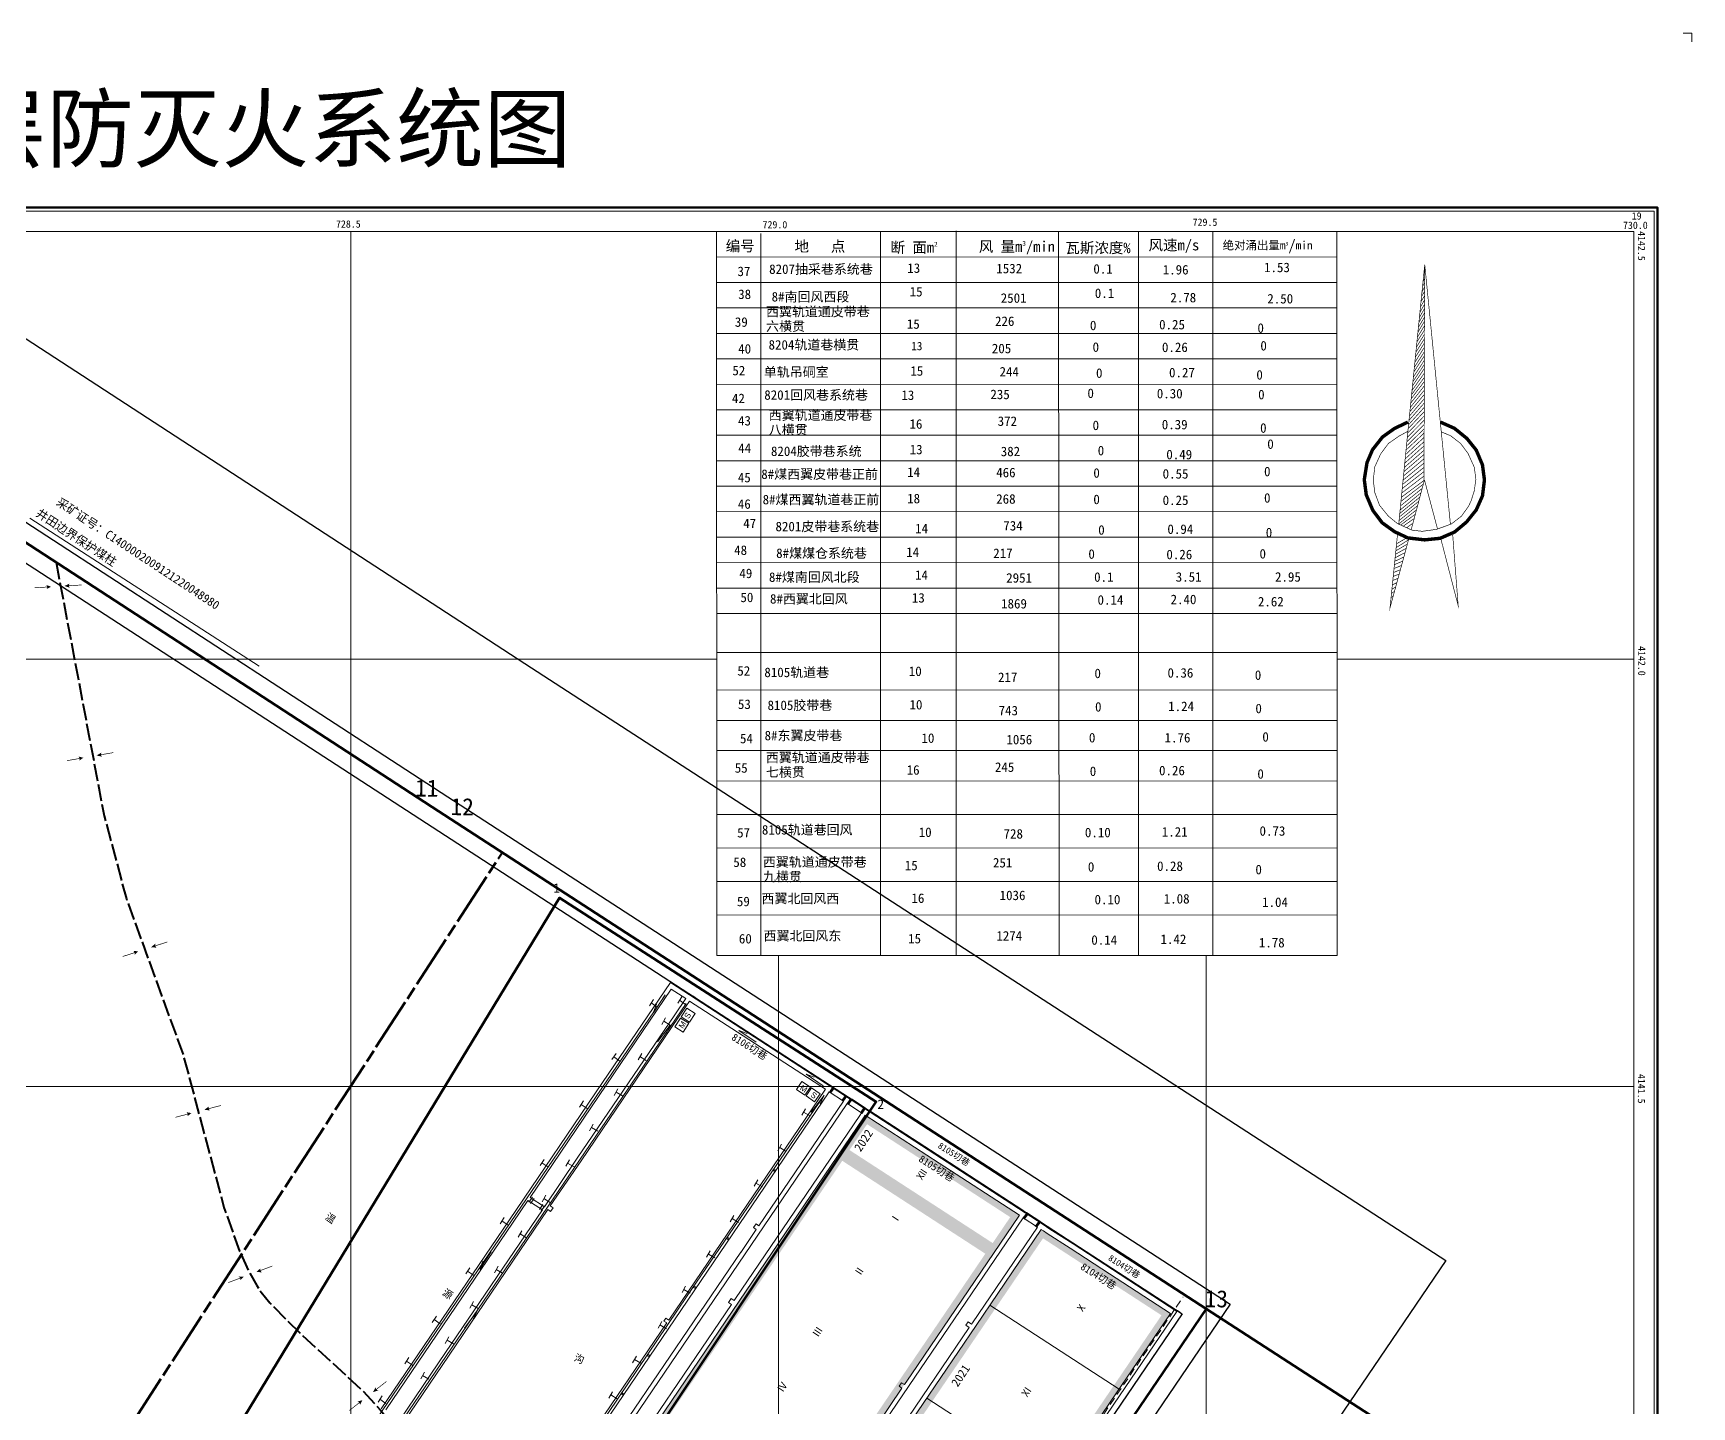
# Model space of a CAD drawing. Header units: inches. Extents: x 19725493 to 19730068, y 4137932 to 4142732.
# Drawn here: x 19728129 to 19730068, y 4141125 to 4142732 of the extents above; entities that cross this region are included whole.
import ezdxf

# ---------------------------------------------------------------- set-up
doc = ezdxf.new("R2010")
doc.units = ezdxf.units.IN
doc.header["$MEASUREMENT"] = 0
for name, pattern in [('推测向背斜轴', [0.022, 0.01, -0.002, 0.01]), ('虚线', [0.0045, 0.00175, -0.001, 0.00175]), ('采区边界_1', [0.03, 0.0125, -0.001, 0.003, -0.001, 0.0125])]:
    doc.linetypes.add(name, pattern=pattern)
doc.layers.get('0').update_dxf_attribs({"lineweight": 0})
for name, color, linetype, lineweight in [('2026年下半年衔接计划', 7, 'Continuous', 0), ('sw探水警戒线', 7, 'Continuous', 15), ('井田边界', 7, 'Continuous', 0), ('保安煤柱', 7, 'Continuous', 0), ('周边煤矿示意图', 7, 'Continuous', 0), ('图形修饰', 7, 'Continuous', 0), ('工作面回采月份', 7, 'Continuous', 15), ('工作面编号', 7, 'Continuous', 0), ('文字注记', 7, 'Continuous', 0), ('次要巷道', 7, 'Continuous', 0), ('煤巷', 7, 'Continuous', 0), ('煤巷xdd0800ccj', 7, 'Continuous', 0), ('经纬网', 7, 'Continuous', 0), ('通风系统图', 7, 'Continuous', 0), ('采区边界线', 7, 'Continuous', 0), ('采空区边界颜色', 7, 'Continuous', 15), ('防灭火', 7, 'Continuous', 5)]:
    doc.layers.add(name, color=color, linetype=linetype, lineweight=lineweight)
doc.layers.add('岩巷', color=30, linetype='Continuous', lineweight=0, true_color=0xff7f00)
doc.styles.add('仿宋', font='')
doc.styles.add('宋体', font='')
doc.styles.add('黑体', font='')
doc.styles.get('仿宋').set_extended_font_data('仿宋')
doc.styles.get('宋体').set_extended_font_data('宋体')
doc.styles.get('黑体').set_extended_font_data('黑体')
doc.linetypes.add('井田边界', pattern='A,0.02,-0.002,0.0025,[22,8#煤防灭火系统图（7月份）.shx,S=3.93701e-05,R=0,X=0,Y=-0.0025],0.0025,-0.002,0.02', length=0.049)

# ---------------------------------------------------------------- blocks, each defined once
blk = doc.blocks.new('指北针2')
at = {"color": 7}
for points, const_width in [([(0, 0), (-19.4, -192), (-30.4, -303.2)], 0.75), ([(-0.9, -252.7), (0, 0)], 0.75), ([(30, -303.6), (0, 0)], 0.75), ([(-0.5, -16.8), (-2.2, -20.5)], 0.75), ([(-0.5, -36.9), (-4.5, -43.6)], 0.75), ([(-0.5, -31.9), (-4, -37.9)], 0.75), ([(-0.5, -26.9), (-3.6, -32.6)], 0.75), ([(-0.6, -21.9), (-2.9, -26.3)], 0.75), ([(-0.5, -56.9), (-7, -67.9)], 0.75), ([(-0.5, -51.9), (-6.5, -62.3)], 0.75), ([(-0.5, -46.9), (-5.8, -56.2)], 0.75), ([(-0.5, -41.9), (-5.3, -50.2)], 0.75), ([(-0.5, -76.9), (-9.3, -90.7)], 0.75), ([(-0.5, -71.9), (-8.8, -85.3)], 0.75), ([(-0.6, -66.9), (-8.2, -79.6)], 0.75), ([(-0.5, -61.9), (-7.6, -73.6)], 0.75), ([(-0.5, -96.9), (-11.6, -114.4)], 0.75), ([(-0.5, -91.9), (-11.1, -108.5)], 0.75), ([(-0.5, -87), (-10.5, -102.7)], 0.75), ([(-0.5, -81.9), (-9.9, -96.8)], 0.75), ([(-0.5, -112), (-13.5, -131.9)], 0.75), ([(-0.5, -106.9), (-12.9, -125.9)], 0.75), ([(-0.4, -101.9), (-12.3, -120.4)], 0.75), ([(-0.4, -131.9), (-15.3, -152.1)], 0.75), ([(-0.4, -126.9), (-14.8, -147.2)], 0.75), ([(-0.7, -121.9), (-14.4, -142.1)], 0.75), ([(-0.5, -116.9), (-13.9, -137.1)], 0.75), ([(-0.5, -151.9), (-17.3, -172)], 0.75), ([(-0.5, -146.9), (-16.9, -167.1)], 0.75), ([(-0.5, -141.9), (-16.4, -162.1)], 0.75), ([(-0.6, -136.9), (-16, -157.2)], 0.75), ([(-0.5, -171.9), (-19.4, -192)], 0.75), ([(-0.5, -166.9), (-18.8, -187.2)], 0.75), ([(-0.5, -161.9), (-18.3, -182.1)], 0.75), ([(-0.5, -156.9), (-17.8, -177.1)], 0.75), ([(18.4, -184.3), (34.8, -191.6), (49.3, -203.4), (60.2, -217), (67.5, -234.3), (69.8, -252), (67.5, -270.6), (60.2, -287), (48.9, -301.1), (34.8, -312.9), (17.9, -320.2), (-0.2, -322), (-19.8, -319.7), (-35.2, -312.5), (-49.8, -302), (-60.7, -287.5), (-68.4, -269.3), (-70.7, -251.6), (-67.5, -231.6), (-61.1, -216.6), (-49.3, -201.6), (-35.2, -191.6), (-19.8, -184.3)], 4), ([(-0.5, -192), (-21.3, -212.2)], 0.75), ([(-0.5, -186.9), (-20.8, -207.2)], 0.75), ([(-0.5, -181.9), (-20.4, -202.1)], 0.75), ([(-0.5, -176.9), (-19.8, -197.1)], 0.75), ([(19.3, -195.7), (30.2, -200.2), (42, -209.3), (50.7, -221.1), (57.9, -237), (59.8, -251.1), (57.9, -264.7), (54.3, -276.1), (51.1, -282.9), (42.9, -294.3), (31.1, -303.4), (13.9, -309.7), (-3, -312), (-15, -310.6), (-32, -302.9), (-42.5, -294.3), (-52.9, -281.5), (-58.4, -266.6), (-60.2, -252), (-58.4, -236.6), (-51.6, -221.6), (-42.5, -209.3), (-30.2, -200.7), (-19.3, -194.8)], 0.75), ([(-0.6, -211.9), (-23.3, -232.2)], 0.75), ([(-0.5, -206.9), (-22.8, -227.2)], 0.75), ([(-0.5, -201.9), (-22.3, -222.1)], 0.75), ([(-0.6, -196.9), (-21.9, -217)], 0.75), ([(-0.5, -231.9), (-25.4, -252.2)], 0.75), ([(-0.6, -227), (-24.8, -247.2)], 0.75), ([(-0.6, -221.9), (-24.4, -242.2)], 0.75), ([(-0.5, -216.9), (-23.8, -237.3)], 0.75), ([(-0.5, -252.2), (-27.3, -272.2)], 0.75), ([(-0.4, -247), (-26.9, -267.2)], 0.75), ([(-0.6, -241.9), (-26.4, -262.1)], 0.75), ([(-0.6, -237), (-26, -257.3)], 0.75), ([(-0.4, -252), (-15.7, -309.7)], 0.75), ([(15, -309.5), (-0.2, -252.5)], 0.75), ([(-5.6, -271.9), (-29.3, -291.2)], 0.75), ([(-4.5, -267), (-28.9, -287.2)], 0.75), ([(-3.1, -261.9), (-28.3, -282.2)], 0.75), ([(-1.8, -256.9), (-27.9, -277.1)], 0.75), ([(-9.8, -287), (-30.5, -303.5)], 0.75), ([(-8.4, -282), (-30.1, -299.5)], 0.75), ([(-7.1, -277), (-29.2, -294.8)], 0.75), ([(-11.1, -292.1), (-28.1, -304.6)], 0.75), ([(-12.4, -297.1), (-24.7, -305.6)], 0.75), ([(-14.4, -302.9), (-20.8, -307.6)], 0.75), ([(-31.7, -314.2), (-40.6, -401.4), (-18.7, -321)], 0.75), ([(-20.6, -327.1), (-33.7, -334.7)], 0.75), ([(-19.1, -322.1), (-33.2, -330.9)], 0.75), ([(-19.6, -318.8), (-32.8, -326.5)], 0.75), ([(19.1, -321.8), (39.1, -399), (32.7, -316.3)], 0.75), ([(-26, -347), (-35.3, -350.9)], 0.75), ([(-24.5, -342.1), (-34.9, -347)], 0.75), ([(-23.2, -337), (-34.6, -342.9)], 0.75), ([(-21.9, -332), (-34.1, -338.8)], 0.75), ([(-31.2, -367), (-37.3, -369.5)], 0.75), ([(-29.8, -362), (-36.8, -364.7)], 0.75), ([(-28.8, -357.1), (-36.4, -360.1)], 0.75), ([(-27.2, -352), (-35.8, -355.4)], 0.75), ([(-36.6, -387), (-39.3, -389.6)], 0.75), ([(-35.3, -382), (-38.8, -384.7)], 0.75), ([(-33.9, -377.1), (-38.2, -379.6)], 0.75), ([(-32.7, -372.1), (-37.8, -374.6)], 0.75)]:
    blk.add_lwpolyline(points, dxfattribs=dict(at, const_width=const_width))
blk = doc.blocks.new('一般向斜轴')
for points in [[(2.4, 13.5), (0, 12.5), (-2.4, 13.5), (0.1, 8.2)], [(0, -7.5), (-2.4, -13.5), (0, -12.5), (2.4, -13.5)]]:
    blk.add_hatch(color=0).paths.add_polyline_path(points, flags=17)
at = {"color": 0, "const_width": 0.75}
for points in [[(0, 12.5), (0, 27.5)], [(0, -12.5), (0, -27.5)]]:
    blk.add_lwpolyline(points, dxfattribs=at)

msp = doc.modelspace()

# ---------------------------------------------------------------- hatches: boundary and pattern name
at = {"layer": '通风系统图', "true_color": 0xff0000}
for points in [[(19729062.6, 4141499.1), (19729058.8, 4141493.5), (19729061.4, 4141491.7), (19729065.2, 4141497.2)], [(19729077.5, 4141489.6), (19729073.6, 4141484.1), (19729076.2, 4141482.3), (19729080.1, 4141487.8)], [(19729083.5, 4141485.7), (19729079.6, 4141480.2), (19729082.2, 4141478.4), (19729086.1, 4141483.9)], [(19729099.1, 4141475.2), (19729095.2, 4141469.6), (19729097.9, 4141467.8), (19729101.7, 4141473.3)], [(19729289.4, 4141351.7), (19729285.2, 4141346.4), (19729287.7, 4141344.4), (19729291.9, 4141349.7)], [(19729303.7, 4141342.2), (19729299.5, 4141336.8), (19729302, 4141334.9), (19729306.2, 4141340.2)]]:
    msp.add_hatch(color=1, dxfattribs=at).paths.add_polyline_path(points, flags=17)
at = {"layer": '采空区边界颜色', "true_color": 0x00ff7f}
msp.add_hatch(color=110, dxfattribs=at).paths.add_polyline_path([(19729072.4, 4141423.6), (19729101.5, 4141466.5), (19729281.7, 4141349.5), (19729252.6, 4141306.6), (19729072.4, 4141423.6), (19729083, 4141425.8), (19729250.5, 4141317), (19729271, 4141347.3), (19729103.6, 4141456), (19729083, 4141425.8)], flags=17)
at = {"layer": '采空区边界颜色', "true_color": 0xffc000}
msp.add_hatch(color=40, dxfattribs=at).paths.add_polyline_path([(19728615.6, 4140750.5), (19729072.5, 4141423.6), (19729252.6, 4141306.6), (19728795.7, 4140633.5), (19728615.6, 4140750.5), (19728626.2, 4140752.7), (19728793.6, 4140644), (19729241.9, 4141304.5), (19729074.6, 4141413.2), (19728626.2, 4140752.7)], flags=17)
at = {"layer": '采空区边界颜色', "true_color": 0xe24c6c}
msp.add_hatch(color=13, dxfattribs=at).paths.add_polyline_path([(19729100.9, 4141028.9), (19729307.2, 4141332.8), (19729458.4, 4141234.6), (19729250.3, 4140928.1), (19729100.9, 4141028.9), (19729111.3, 4141030.9), (19729248.3, 4140938.5), (19729447.9, 4141232.5), (19729309.3, 4141322.5), (19729111.3, 4141030.9)], flags=17)

# ---------------------------------------------------------------- linework, layer by layer
at = {"linetype": 'Continuous'}
msp.add_line((19728124.7, 4142164.7), (19728392.6, 4141991.7), dxfattribs=at)
at = {"color": 7}
for centre in [(19728995.1, 4141402.1), (19728940.9, 4141322.2), (19728902.2, 4141265.2), (19728848.1, 4141185.6), (19728817.5, 4141140.5)]:
    msp.add_circle(centre, 1, dxfattribs=at)
at = {"layer": '2026年下半年衔接计划', "color": 1, "lineweight": 100, "true_color": 0xff0000, "flags": 128}
msp.add_lwpolyline([(19728462.5, 4140504), (19729114.3, 4141482.3), (19728743.9, 4141720.7), (19728743.9, 4141720.7), (19728268.1, 4140937.2), (19727441, 4141447.1)], dxfattribs=at)
at = {"layer": 'sw探水警戒线', "color": 1, "linetype": '虚线', "ltscale": 5000, "true_color": 0xff0000}
msp.add_line((19728708.6, 4140127.1), (19729473.1, 4141253.8), dxfattribs=at)
at = {"layer": '井田边界', "color": 7, "linetype": '井田边界', "lineweight": 120, "ltscale": 5000}
msp.add_line((19729871.3, 4141000), (19729500, 4141240), dxfattribs=at)
at = {"layer": '井田边界', "color": 7, "linetype": '井田边界', "lineweight": 120, "ltscale": 5000, "flags": 128}
msp.add_lwpolyline([(19727960, 4142240), (19728602.4, 4141822), (19729500, 4141240), (19728748, 4140132), (19729600, 4139600), (19728730, 4138390), (19728050, 4138850), (19727420, 4139210), (19727564, 4139358), (19727240, 4139540), (19727134, 4139410), (19726400, 4140150), (19727200, 4141100), (19727960, 4142240)], dxfattribs=at)
at = {"layer": '保安煤柱', "color": 1, "linetype": 'Continuous', "lineweight": 30, "true_color": 0xff0000, "flags": 128}
for points in [[(19727903.3, 4142515.5), (19728711.4, 4141989.7), (19729780.2, 4141296.7), (19729030.2, 4140191.6), (19729887, 4139656.6), (19728778.9, 4138115.4), (19727944.2, 4138680.1), (19727096.6, 4139164.4), (19726129.2, 4140139), (19727039.8, 4141220.3), (19727903.3, 4142515.5)], [(19727954.3, 4142267.6), (19728613.3, 4141838.8), (19729528, 4141245.7), (19728776.2, 4140138), (19729628.7, 4139605.7), (19728734.9, 4138362.5), (19728039.4, 4138833), (19727387.7, 4139205.4), (19727531.5, 4139353.3), (19727244.9, 4139514.3), (19727135.5, 4139380.1), (19726372.9, 4140148.9), (19727184, 4141112), (19727954.3, 4142267.6)]]:
    msp.add_lwpolyline(points, dxfattribs=at)
at = {"layer": '保安煤柱', "color": 1, "lineweight": 30, "true_color": 0xff0000, "flags": 128}
msp.add_lwpolyline([(19728573.6, 4138520), (19728061.2, 4138866.6), (19727452.3, 4139214.5), (19727596.5, 4139362.7), (19727235.1, 4139565.7), (19727132.5, 4139439.9), (19726427.1, 4140151.1), (19726427.1, 4140151.1), (19727215.9, 4141088), (19727965.6, 4142212.5), (19727965.6, 4142212.5), (19729472, 4141234.3), (19728722.6, 4140130.2), (19728722.5, 4140130.2), (19729574.2, 4139598.4), (19728725.1, 4138417.5), (19728061.2, 4138866.6)], dxfattribs=at)
at = {"layer": '图形修饰', "color": 7, "linetype": 'Continuous', "lineweight": 0}
for p, q in [((19730068, 4142732), (19730058, 4142732)), ((19730068, 4142722), (19730068, 4142732)), ((19730000, 4142500), (19725999.8, 4142500)), ((19729999.8, 4142500), (19725999.8, 4142500))]:
    msp.add_line(p, q, dxfattribs=at)
at = {"layer": '图形修饰', "color": 7, "lineweight": 50, "flags": 128}
msp.add_lwpolyline([(19730028, 4137972), (19730028, 4142528), (19725533, 4142528), (19725533, 4137972), (19725533, 4137972), (19730028, 4137972)], dxfattribs=at)
at = {"layer": '图形修饰', "color": 7, "lineweight": 20, "flags": 128}
msp.add_lwpolyline([(19730024, 4137976), (19730024, 4142524), (19730024, 4142524), (19725537, 4142524), (19725537, 4137976), (19730024, 4137976)], dxfattribs=at)
at = {"layer": '岩巷', "lineweight": 9}
for p, q in [((19729314.1, 4141328.3), (19729340.9, 4141310.9)), ((19729317.5, 4141333.4), (19729344.4, 4141316))]:
    msp.add_line(p, q, dxfattribs=at)
at = {"layer": '工作面回采月份', "color": 7, "lineweight": 9}
msp.add_line((19729247, 4141244.2), (19729398.4, 4141146.3), dxfattribs=at)
at = {"layer": '次要巷道', "color": 1, "linetype": '推测向背斜轴', "lineweight": 40, "ltscale": 2000, "true_color": 0xff0000, "flags": 128}
msp.add_lwpolyline([(19728155.3, 4142113.2), (19728211.5, 4141816.8), (19728237.5, 4141719.6), (19728304.1, 4141536.6), (19728351.6, 4141358.5), (19728369.9, 4141307.4), (19728381.2, 4141282.9), (19728390, 4141267.2), (19728395, 4141259.7), (19728405.1, 4141247.1), (19728440.2, 4141211.9), (19728513.5, 4141144.7), (19728534.8, 4141121.7), (19728548.5, 4141103.9), (19728556.1, 4141091.5), (19728560.9, 4141082), (19728563.4, 4141075.3), (19728564.4, 4141071.9), (19728565.4, 4141067.6), (19728566.5, 4141058.6), (19728566.8, 4141044.7), (19728565.4, 4141025.5), (19728559.9, 4140996), (19728548.3, 4140956.2), (19728533.4, 4140917.1), (19728497.7, 4140841.6), (19728370.9, 4140624.3), (19728341.2, 4140558.5), (19728270.2, 4140356.5)], dxfattribs=at)
at = {"layer": '煤巷', "lineweight": 9}
for p, q in [((19728794.4, 4141504.7), (19728873.8, 4141621.6)), ((19728798.7, 4141501.7), (19728874.7, 4141613.8)), ((19729310.6, 4141337.9), (19728873.6, 4141621.7)), ((19728891.5, 4141602.9), (19728874.7, 4141613.8)), ((19728878.7, 4141584), (19728891.5, 4141602.9)), ((19728883, 4141581.1), (19728895.9, 4141600)), ((19728952.1, 4141563.5), (19728895.9, 4141600)), ((19728764.8, 4141416.2), (19728878.7, 4141584)), ((19728769.1, 4141413.3), (19728883, 4141581.1)), ((19729054.9, 4141496.8), (19728952.1, 4141563.6)), ((19728685.5, 4141344.3), (19728794.4, 4141504.7)), ((19728709.5, 4141370.3), (19728798.7, 4141501.7)), ((19728871.7, 4141226.8), (19729054.9, 4141496.8)), ((19728353.4, 4140454), (19729059.3, 4141493.9)), ((19729076.1, 4141483), (19729059.3, 4141493.9)), ((19728726.3, 4141359.4), (19728764.7, 4141416.1)), ((19728733.2, 4141360.4), (19728769.1, 4141413.3)), ((19728689.8, 4141341.4), (19728707.1, 4141366.9)), ((19728723.9, 4141356), (19728707.1, 4141366.9)), ((19728726.3, 4141359.4), (19728709.5, 4141370.3)), ((19728733.2, 4141360.4), (19728736.5, 4141358.1)), ((19728535.5, 4141123.2), (19728685.5, 4141344.2)), ((19728541, 4141122), (19728689.8, 4141341.4)), ((19728610.5, 4141188.9), (19728723.9, 4141356)), ((19728614.8, 4141186), (19728730.3, 4141356.1)), ((19728730.3, 4141356.1), (19728733.6, 4141353.8)), ((19728733.6, 4141353.8), (19728736.5, 4141358.1)), ((19729226.7, 4141223.5), (19729302.8, 4141335.6)), ((19729231, 4141220.6), (19729307.2, 4141332.8)), ((19729307.2, 4141332.8), (19729309.9, 4141331.1)), ((19729309.9, 4141331.1), (19729314.1, 4141328.3)), ((19729310.6, 4141337.9), (19729313.3, 4141336.1)), ((19729313.3, 4141336.1), (19729317.5, 4141333.4)), ((19729340.9, 4141310.9), (19729386.9, 4141281)), ((19729344.4, 4141316), (19729390.4, 4141286.1)), ((19729390.4, 4141286.1), (19729465.9, 4141237.1)), ((19729386.9, 4141281), (19729458.4, 4141234.6)), ((19728602.1, 4140829.7), (19728869.4, 4141223.5)), ((19728866.1, 4141225.7), (19728868.4, 4141229.1)), ((19728866.1, 4141225.7), (19728869.4, 4141223.5)), ((19728868.4, 4141229.1), (19728871.7, 4141226.8)), ((19729219.1, 4141220.8), (19729221.9, 4141224.9)), ((19729221.9, 4141224.9), (19729225.9, 4141222.3)), ((19729225.9, 4141222.3), (19729226.7, 4141223.5)), ((19729388, 4141130.9), (19729458.4, 4141234.6)), ((19729392.1, 4141128.4), (19729465.9, 4141237.1)), ((19729144.2, 4141101.9), (19729223, 4141218.1)), ((19729148.5, 4141099), (19729231, 4141220.6)), ((19729219.1, 4141220.8), (19729223, 4141218.1)), ((19728493.8, 4141007.7), (19728614.8, 4141186)), ((19728557.5, 4141110.8), (19728610.5, 4141188.9)), ((19729317.2, 4141026.7), (19729388, 4141130.9)), ((19729321.3, 4141024.1), (19729392.1, 4141128.4))]:
    msp.add_line(p, q, dxfattribs=at)
at = {"layer": '煤巷', "color": 98, "lineweight": 9, "true_color": 0x003300}
msp.add_line((19729286, 4141346.6), (19729302.8, 4141335.6), dxfattribs=at)
at = {"layer": '煤巷xdd0800ccj', "color": 1, "lineweight": 9, "true_color": 0xff0000}
for p, q in [((19728898.5, 4141598.3), (19728895.9, 4141600)), ((19728902.6, 4141604.3), (19728900, 4141606.1))]:
    msp.add_line(p, q, dxfattribs=at)
at = {"layer": '煤巷xdd0800ccj', "lineweight": 9}
for p, q in [((19728960.4, 4141303.3), (19729080.4, 4141480.2)), ((19728977.1, 4141337.2), (19729076.1, 4141483)), ((19729082.1, 4141479.1), (19729080.4, 4141480.2)), ((19729097.2, 4141469.3), (19729082.1, 4141479.1)), ((19729086.2, 4141485.1), (19729084.5, 4141486.2)), ((19729101.3, 4141475.3), (19729086.2, 4141485.1)), ((19728949.7, 4141252), (19729095.2, 4141466.3)), ((19728954.1, 4141249.2), (19729099.5, 4141463.4)), ((19729095.1, 4141466.2), (19729097.2, 4141469.3)), ((19729099.5, 4141463.4), (19729101.5, 4141466.5)), ((19729188, 4141410.3), (19729101.5, 4141466.5)), ((19729192.1, 4141416.4), (19729105.6, 4141472.5)), ((19729281.7, 4141349.5), (19729188, 4141410.3)), ((19729285.8, 4141355.5), (19729192.1, 4141416.4)), ((19728970.8, 4141335.1), (19728973.8, 4141339.4)), ((19728973.8, 4141339.4), (19728977.1, 4141337.2)), ((19729155, 4141162.9), (19729281.7, 4141349.5)), ((19729159.4, 4141160.1), (19729286, 4141346.6)), ((19729290.1, 4141352.6), (19729306.9, 4141341.7)), ((19728955.9, 4141306.1), (19728974.1, 4141332.9)), ((19728970.8, 4141335.1), (19728974.1, 4141332.9)), ((19728811.5, 4141093.3), (19728956.1, 4141306.2)), ((19728830.9, 4141112.5), (19728960.4, 4141303.3)), ((19728844, 4141087), (19728954.1, 4141249.2)), ((19728847.6, 4141101.6), (19728945, 4141245)), ((19728941.6, 4141247.3), (19728944.8, 4141252)), ((19728941.6, 4141247.3), (19728945, 4141245)), ((19728944.8, 4141252), (19728948.2, 4141249.7)), ((19728948.2, 4141249.7), (19728949.8, 4141252.2)), ((19729469.3, 4141236.3), (19729466.6, 4141238.1)), ((19729015.6, 4140957.5), (19729144.4, 4141147.2)), ((19729110.1, 4141087.4), (19729159.4, 4141160.1)), ((19729141.1, 4141149.5), (19729143.9, 4141153.6)), ((19729141.1, 4141149.5), (19729144.4, 4141147.2)), ((19729143.9, 4141153.6), (19729147.2, 4141151.4)), ((19729147.2, 4141151.4), (19729155.1, 4141163))]:
    msp.add_line(p, q, dxfattribs=at)
at = {"layer": '经纬网', "color": 18, "lineweight": 9, "true_color": 0x260000}
for q in [(19725999.8, 4142500), (19726150, 4142500)]:
    msp.add_line((19730000, 4142500), q, dxfattribs=at)
at = {"layer": '经纬网', "color": 18, "lineweight": 9, "true_color": 0x260000, "flags": 128}
for points in [[(19728500, 4138000), (19728500, 4142500)], [(19730000, 4139000), (19730000, 4142500)], [(19726728, 4142000), (19728927.7, 4142000)], [(19729653.1, 4142000), (19730000, 4142000)], [(19729000, 4138000), (19729000, 4141653.4)], [(19729500, 4138500), (19729500, 4141653.4)], [(19725999.8, 4141500), (19730000, 4141500)]]:
    msp.add_lwpolyline(points, dxfattribs=at)
at = {"layer": '通风系统图', "color": 7, "linetype": 'Continuous'}
for p, q in [((19729652.9, 4142500.1), (19728927.5, 4142500)), ((19728979.4, 4141653.4), (19728979.2, 4142497.7)), ((19729119.3, 4141653.4), (19729119.2, 4142500)), ((19729328.1, 4141653.4), (19729327.6, 4142499.6)), ((19729421.1, 4141653.4), (19729421, 4142499.5)), ((19729507.9, 4141653.4), (19729507.8, 4142500.1)), ((19729653.2, 4141653.4), (19729653, 4142500.1)), ((19728927.5, 4142470.2), (19729652.9, 4142470.3)), ((19728927.5, 4142470.2), (19729652.9, 4142470.3)), ((19728927.5, 4142470.2), (19729652.9, 4142470.3)), ((19728927.5, 4142440.4), (19729652.9, 4142440.5)), ((19728927.5, 4142440.4), (19729652.9, 4142440.5)), ((19728927.5, 4142410.6), (19729652.9, 4142410.7)), ((19728927.5, 4142410.6), (19729652.9, 4142410.7)), ((19728927.5, 4142380.8), (19729652.9, 4142380.9)), ((19728927.5, 4142380.8), (19729652.9, 4142380.9)), ((19728927.6, 4142351), (19729652.9, 4142351.2)), ((19728927.6, 4142351), (19729652.9, 4142351.2)), ((19728927.6, 4142321.2), (19729652.9, 4142321.4)), ((19728927.6, 4142291.4), (19729652.9, 4142291.6)), ((19728927.6, 4142261.7), (19729653, 4142261.8)), ((19728927.6, 4142261.7), (19729653, 4142261.8)), ((19728927.6, 4142231.9), (19729653, 4142232)), ((19728927.6, 4142202.1), (19729653, 4142202.2)), ((19728927.6, 4142172.3), (19729653, 4142172.4)), ((19728927.6, 4142142.5), (19729653, 4142142.6)), ((19728927.6, 4142112.7), (19729653, 4142112.8)), ((19728927.6, 4142082.9), (19729653, 4142083)), ((19728927.6, 4142053.1), (19729653, 4142053.2)), ((19728927.7, 4142007.6), (19729653.1, 4142007.7)), ((19728927.6, 4141963.7), (19729653, 4141963.9)), ((19728927.6, 4141928.1), (19729653, 4141928.3)), ((19728927.6, 4141893.1), (19729653, 4141893.2)), ((19728927.6, 4141857.3), (19729653, 4141857.4)), ((19728927.6, 4141818.1), (19729653, 4141818.2)), ((19728927.6, 4141778.9), (19729653, 4141779.1)), ((19728927.6, 4141739.8), (19729653, 4141739.9)), ((19728927.7, 4141700.6), (19729653, 4141700.7)), ((19728927.8, 4141653.4), (19729653.2, 4141653.4))]:
    msp.add_line(p, q, dxfattribs=at)
at = {"layer": '通风系统图', "linetype": 'Continuous'}
for p, q in [((19728927.5, 4142500), (19728927.8, 4141653.4)), ((19729207.8, 4142500.7), (19729207.8, 4141653.4))]:
    msp.add_line(p, q, dxfattribs=at)
at = {"layer": '通风系统图', "color": 5, "linetype": 'Continuous', "lineweight": 20, "true_color": 0x0000ff}
for p, q in [((19728854, 4141586.9), (19728857.4, 4141596.4)), ((19728867.6, 4141607.4), (19728854.4, 4141586.9)), ((19728953.8, 4141565.7), (19728963.3, 4141562.1)), ((19728974, 4141552.1), (19728953.8, 4141565.7)), ((19729032.3, 4141514.6), (19729041.8, 4141511)), ((19729052.4, 4141501), (19729032.3, 4141514.6)), ((19728664, 4141306.8), (19728650.9, 4141286.3)), ((19728650.9, 4141286.3), (19728654.3, 4141295.9))]:
    msp.add_line(p, q, dxfattribs=at)
at = {"layer": '通风系统图', "color": 1, "linetype": 'Continuous', "lineweight": 20, "true_color": 0xff0000}
for p, q in [((19728858.6, 4141552.4), (19728873.2, 4141571.8)), ((19728873.2, 4141571.8), (19728869.1, 4141562.6)), ((19729038.4, 4141469.9), (19729053.1, 4141489.3)), ((19729053.1, 4141489.3), (19729048.9, 4141480)), ((19728632.7, 4141217.6), (19728647.3, 4141237.1)), ((19728647.3, 4141237.1), (19728643.1, 4141227.8))]:
    msp.add_line(p, q, dxfattribs=at)
at = {"layer": '通风系统图', "color": 26, "lineweight": 15, "true_color": 0x802500}
for p, q in [((19728712.2, 4141370.7), (19728708, 4141364.9)), ((19728714.4, 4141369.2), (19728710.2, 4141363.4)), ((19728724.6, 4141362.1), (19728720.4, 4141356.3)), ((19728726.7, 4141360.6), (19728722.5, 4141354.8))]:
    msp.add_line(p, q, dxfattribs=at)
at = {"layer": '采区边界线', "color": 1, "linetype": '采区边界_1', "lineweight": 50, "ltscale": 5000, "true_color": 0xff0000, "flags": 128}
msp.add_lwpolyline([(19728101.1, 4140885.3), (19728647.5, 4141728.4), (19728676.8, 4141773.5)], dxfattribs=at)
at = {"layer": '采空区边界颜色', "color": 7, "lineweight": 9}
msp.add_line((19729173.3, 4141135.6), (19729324.7, 4141037.7), dxfattribs=at)
at = {"layer": '防灭火', "color": 5, "lineweight": 5, "true_color": 0x0000ff}
for p, q in [((19728146.4, 4140547.3), (19728867.4, 4141607)), ((19728167.8, 4140533.9), (19728892.2, 4141597.2))]:
    msp.add_line(p, q, dxfattribs=at)
at = {"layer": '防灭火', "color": 7, "lineweight": 5}
for p, q in [((19728849.1, 4141594.5), (19728853.9, 4141601.8)), ((19728858.3, 4141592.9), (19728851.2, 4141597.9)), ((19728882.2, 4141597.6), (19728887, 4141604.8)), ((19728891.4, 4141595.9), (19728884.3, 4141600.9)), ((19728863.7, 4141572.7), (19728867.9, 4141580.3)), ((19728873.2, 4141572), (19728865.8, 4141576.5)), ((19728805.2, 4141531.5), (19728810.1, 4141538.8)), ((19728814.4, 4141529.9), (19728807.3, 4141534.8)), ((19728835.8, 4141531.2), (19728840.1, 4141538.8)), ((19728845.4, 4141530.5), (19728837.9, 4141535)), ((19728808, 4141489.6), (19728812.2, 4141497.2)), ((19728767.2, 4141475.9), (19728772.1, 4141483.2)), ((19728776.4, 4141474.3), (19728769.3, 4141479.2)), ((19728817.5, 4141489), (19728810.1, 4141493.4)), ((19728779.2, 4141448.3), (19728783.5, 4141455.9)), ((19729027.3, 4141466.4), (19729031.6, 4141474)), ((19729036.9, 4141465.8), (19729029.4, 4141470.2)), ((19728788.8, 4141447.7), (19728781.4, 4141452.1)), ((19728999.4, 4141424.9), (19729003.7, 4141432.5)), ((19729009, 4141424.2), (19729001.6, 4141428.7)), ((19728721.3, 4141407.6), (19728726.1, 4141414.9)), ((19728730.4, 4141406), (19728723.3, 4141410.9)), ((19728751.4, 4141406.8), (19728755.7, 4141414.4)), ((19728761, 4141406.2), (19728753.5, 4141410.6)), ((19728971.6, 4141383.4), (19728975.9, 4141391)), ((19728981.2, 4141382.7), (19728973.7, 4141387.2)), ((19728723.5, 4141365.3), (19728727.8, 4141372.9)), ((19728733.1, 4141364.6), (19728725.7, 4141369.1)), ((19728674.6, 4141339.5), (19728679.4, 4141346.8)), ((19728683.8, 4141337.9), (19728676.7, 4141342.9)), ((19728943.7, 4141341.9), (19728948, 4141349.4)), ((19728953.3, 4141341.2), (19728945.9, 4141345.7)), ((19728695.7, 4141323.8), (19728700, 4141331.4)), ((19728705.3, 4141323.1), (19728697.8, 4141327.6)), ((19728915.9, 4141300.3), (19728920.2, 4141307.9)), ((19728925.4, 4141299.7), (19728918, 4141304.1)), ((19728634.3, 4141280.9), (19728639.1, 4141288.2)), ((19728643.4, 4141279.3), (19728636.3, 4141284.3)), ((19728667.8, 4141282.2), (19728672.1, 4141289.8)), ((19728677.4, 4141281.6), (19728670, 4141286)), ((19728887.2, 4141259), (19728891.4, 4141266.6)), ((19728896.7, 4141258.4), (19728889.3, 4141262.8)), ((19728639.1, 4141240.9), (19728643.4, 4141248.5)), ((19728648.7, 4141240.3), (19728641.3, 4141244.7)), ((19728595.2, 4141224.2), (19728600, 4141231.5)), ((19728604.4, 4141222.6), (19728597.3, 4141227.5)), ((19728859.3, 4141217.5), (19728863.6, 4141225.1)), ((19728610.4, 4141199.6), (19728614.7, 4141207.2)), ((19728868.9, 4141216.8), (19728861.4, 4141221.3)), ((19728620, 4141199), (19728612.6, 4141203.4)), ((19728829.5, 4141177), (19728833.8, 4141184.6)), ((19728563.1, 4141175.7), (19728567.9, 4141183)), ((19728572.2, 4141174), (19728565.1, 4141179)), ((19728581.7, 4141158.3), (19728586, 4141165.9)), ((19728839.1, 4141176.4), (19728831.7, 4141180.8)), ((19728591.3, 4141157.7), (19728583.8, 4141162.1)), ((19728531.9, 4141130.9), (19728536.7, 4141138.2)), ((19728541, 4141129.3), (19728533.9, 4141134.3)), ((19728801.7, 4141135.5), (19728806, 4141143.1)), ((19728811.3, 4141134.8), (19728803.8, 4141139.3))]:
    msp.add_line(p, q, dxfattribs=at)
at = {"layer": '防灭火', "color": 5, "linetype": 'Continuous', "lineweight": 15, "true_color": 0x0000ff}
for p, q in [((19729013.1, 4141431.1), (19729053.4, 4141490)), ((19728893.3, 4141255.3), (19729013.1, 4141431.1)), ((19728769.2, 4141071.6), (19728893.3, 4141255.3))]:
    msp.add_line(p, q, dxfattribs=at)
at = {"layer": '防灭火', "color": 1, "linetype": 'Continuous', "lineweight": 5, "true_color": 0xff0000, "flags": 128}
for points in [[(19728886.3, 4141581.6), (19728892.9, 4141591.8), (19728902.6, 4141585.6), (19728896, 4141575.4), (19728886.3, 4141581.6)], [(19728879, 4141570), (19728885.6, 4141580.2), (19728895.3, 4141574), (19728888.7, 4141563.8), (19728879, 4141570)], [(19729027.4, 4141506.1), (19729037.4, 4141499.3), (19729030.9, 4141489.8), (19729020.9, 4141496.6), (19729027.4, 4141506.1)], [(19729038.8, 4141498.4), (19729048.8, 4141491.6), (19729042.3, 4141482.1), (19729032.3, 4141489), (19729038.8, 4141498.4)]]:
    msp.add_lwpolyline(points, dxfattribs=at)

# ---------------------------------------------------------------- block references
at = {"layer": '图形修饰'}
msp.add_blockref('指北针2', (19729755.7, 4142461.4), dxfattribs=at)
at = {"layer": '次要巷道', "color": 1, "true_color": 0xff0000}
for p, rotation in [((19728157.6, 4142085), 93.42042064944398), ((19728195.3, 4141885.9), 99.8513329380914), ((19728259.2, 4141660.6), 108.111298992017), ((19728321.5, 4141471), 104.5585630770452), ((19728382.4, 4141280.4), 110.5450070317577), ((19728519.9, 4141138.1), 128.0695284635903)]:
    msp.add_blockref('一般向斜轴', p, dxfattribs=dict(at, rotation=rotation))

# ---------------------------------------------------------------- texts
at = {"layer": '2026年下半年衔接计划', "color": 1, "true_color": 0xff0000, "style": '宋体'}
for s, p in [('1', (19728736.8, 4141726.7)), ('2', (19729115.8, 4141473.9))]:
    msp.add_text(s, height=11.1, rotation=359.3833, dxfattribs=at).set_placement(p)
at = {"layer": '井田边界', "color": 7, "style": '宋体'}
for s, p in [('11', (19728575, 4141839.3)), ('12', (19728616.5, 4141817.5)), ('13', (19729498.3, 4141242))]:
    msp.add_text(s, height=20, rotation=359.3833, dxfattribs=at).set_placement(p)
at = {"layer": '周边煤矿示意图', "color": 7, "style": '仿宋'}
for s, p in [('井田边界保护煤柱', (19728130.7, 4142168)), ('采矿证号：C1400002009121220048980', (19728154.6, 4142180.9))]:
    msp.add_text(s, height=10, rotation=326.6426, dxfattribs=at).set_placement(p)
at = {"layer": '工作面回采月份', "color": 7, "style": '宋体'}
for s, p in [('Ⅻ', (19729167.9, 4141390.2)), ('Ⅰ', (19729137.1, 4141338.7)), ('Ⅱ', (19729094.9, 4141277)), ('Ⅹ', (19729354.3, 4141233.9)), ('Ⅲ', (19729046.1, 4141206.1)), ('Ⅳ', (19729004.9, 4141141.5)), ('Ⅺ', (19729290.3, 4141135.7))]:
    msp.add_text(s, height=8.5, rotation=56.3418, dxfattribs=at).set_placement(p)
at = {"layer": '工作面编号', "color": 7, "style": '宋体'}
for s, p in [('2022', (19729096.1, 4141423)), ('2021', (19729209.6, 4141147.9))]:
    msp.add_text(s, height=10, rotation=56.5843, dxfattribs=at).set_placement(p)
at = {"layer": '文字注记', "color": 7, "style": '仿宋'}
for s, rotation, p in [('温               ', 325.9221, (19728469, 4141345.7)), ('源           ', 325.9221, (19728606.1, 4141257.2)), ('沟           ', 337.8514, (19728760.1, 4141179.8))]:
    msp.add_text(s, height=8.5, rotation=rotation, dxfattribs=at).set_placement(p)
at = {"layer": '次要巷道', "color": 7, "style": '仿宋'}
for s, height, rotation, p in [('8106切巷', 8.5, 327.5954, (19728944.3, 4141555.5)), ('8105切巷', 8.5, 327.5954, (19729163.1, 4141413.2)), ('8105切巷', 7.5, 327.5887, (19729185.8, 4141428.9)), ('8104切巷', 7.5, 327.5887, (19729384.9, 4141297.5)), ('8104切巷', 8.5, 327.5954, (19729352.4, 4141287.1))]:
    msp.add_text(s, height=height, rotation=rotation, dxfattribs=at).set_placement(p)
at = {"layer": '经纬网', "color": 7, "style": '宋体'}
for s, p in [('728.5', (19728482.6, 4142504.6)), ('729.0', (19728981.4, 4142503.8)), ('729.5', (19729484.3, 4142506.7)), ('730.0', (19729987.5, 4142503.1)), ('19', (19729997.7, 4142514))]:
    msp.add_text(s, height=8.5, dxfattribs=at).set_placement(p)
for s, p in [('4142.5', (19730005, 4142500.5)), ('4142.0', (19730005.3, 4142015.2)), ('4141.5', (19730004.9, 4141514.8))]:
    msp.add_text(s, height=8.5, rotation=270, dxfattribs=at).set_placement(p)
at = {"layer": '通风系统图', "color": 7, "style": '黑体'}
msp.add_text('晋能控股新大地公司8#煤层防灭火系统图', height=75, rotation=359.9831, dxfattribs=at).set_placement((19726916.6, 4142583.4))
at = {"layer": '通风系统图', "color": 7, "attachment_point": 1, "rotation": 0.01, "style": '宋体'}
for s, insert, char_height, width in [('\\pxsm0.9224;\\C7;编号\\C256;\\C7;\\P\\pxsm0.96,ql;\\C256;\\P', (19728938.3, 4142489.3), 12.441, 42.179), ('\\pxsm0.9224;\\C7;地   点\\C256;\\C7;\\P\\pxsm0.96,ql;\\C256;\\P', (19729018.8, 4142488.9), 12.441, 82.885), ('\\A1;\\pxsm0.9224;\\C7;断 面m\\H10.8856045728698;{\\H0.5x;\\S2^ ;}\\H12.4406909404226;\\C256;\\C7;\\P\\pxsm0.96,ql;\\C256;\\P', (19729131.1, 4142488), 12.441, 62.06), ('\\A1;\\pxsm0.9224;\\C7;风 量m\\H10.8856045728698;{\\H0.5x;\\S3^ ;}\\H12.4406909404226;\\C256;/min\\C7;\\P\\pxsm0.96,ql;\\C256;\\P', (19729234.3, 4142489), 12.441, 106.052), ('\\pxsm0.9224;瓦斯浓度%\\P', (19729335.4, 4142487.2), 12.441, 84.693), ('\\pxsm0.9224;风速m/s\\P', (19729432.7, 4142490.4), 12.441, 71.725), ('\\A1;\\pxsm0.9224;\\H9.79776;绝对涌出量\\C7;m\\H12.4406909404226;\\H8.57304;{\\H0.5x;\\S3^ ;}\\H12.4406909404226;\\C256;/\\H9.72;min\\H12.4406909404226;\\H12.4406909404226;\\C7;\\P\\pxsm0.96,ql;\\H12.4406909404226;\\C256;\\P', (19729519.4, 4142490.1), 12.4407, 121.132), ('\\pxsm0.9224;37\\C7;\\P\\pxsm0.96,ql;\\C256;\\P', (19728952.1, 4142459), 11.109, 22.705), ('\\pxsm0.9224;8207抽采巷系统巷\\C7;\\P\\pxsm0.96,ql;\\C256;\\P', (19728989.1, 4142461.6), 11.109, 138.025), ('\\pxsm0.9224;\\C7;13\\C256;\\C7;\\P\\pxsm0.96,ql;\\C256;\\P', (19729150.6, 4142462.8), 11.109, 35.78), ('\\pxsm0.96,ql;1532\\P', (19729254.7, 4142462.3), 11.109, 65.648), ('\\pxsm0.9224;0.1\\P', (19729368.2, 4142461.9), 11.109, 50.822), ('\\pxsm0.96,ql;1.96\\P', (19729449.3, 4142460.9), 11.109, 35.643), ('\\pxsm0.96,ql;1.53\\P', (19729567.8, 4142463.6), 11.109, 50.822), ('\\pxsm0.9224;38\\P', (19728952.9, 4142432.2), 11.109, 22.088), ('\\pxsm0.9224;8#南回风西段\\P', (19728992, 4142429.3), 11.109, 161.208), ('\\pxsm0.9224;15\\P', (19729153.4, 4142435.2), 11.109, 24.338), ('\\pxsm0.96,ql;2501\\P', (19729259.9, 4142427.8), 11.109, 33.123), ('\\pxsm0.9224;0.1\\P', (19729369.9, 4142433.4), 11.109, 35.5), ('\\pxsm0.96,ql;2.78\\P', (19729458.2, 4142428.3), 11.109, 38.025), ('\\pxsm0.96,ql;2.50\\P', (19729571.6, 4142427), 11.109, 50.822), ('\\pxsm0.9224;西翼轨道通皮带巷六横贯\\P', (19728985.5, 4142411.9), 11.109, 131.18), ('\\pxsm0.9224;39\\C7;\\P\\pxsm0.96,ql;\\C256;\\P', (19728949, 4142399.7), 11.109, 22.705), ('\\pxsm0.9224;\\C7;15\\C256;\\C7;\\P\\pxsm0.96,ql;\\C256;\\P', (19729150.1, 4142397.4), 11.109, 57.521), ('\\pxsm0.9224;226\\P', (19729253.2, 4142400.7), 11.109, 38.655), ('\\pxsm0.9224;0\\P', (19729364.2, 4142395.8), 11.109, 34.618), ('\\pxsm0.9224;0.25\\P', (19729445.1, 4142396.7), 11.109, 38.444), ('\\pxsm0.9224;0\\P', (19729560.1, 4142392.7), 11.109, 74.513), ('\\pxsm0.9224;40\\P', (19728952.9, 4142368.4), 11.109, 22.113), ('\\pxsm0.9224;8204轨道巷横贯\\P', (19728988.4, 4142373.1), 11.109, 132.697), ('\\pxsm0.9224;\\C7;\\H9.72;13\\H11.1088706553;\\C256;\\C7;\\P\\pxsm0.96,ql;\\C256;\\P', (19729155.1, 4142370.9), 11.109, 57.521), ('\\pxsm0.9224;205\\P', (19729249.5, 4142368.8), 11.109, 73.464), ('\\pxsm0.9224;0\\P', (19729367.3, 4142370.4), 11.109, 50.822), ('\\pxsm0.9224;0.26\\P', (19729448.4, 4142370.2), 11.109, 74.446), ('\\pxsm0.9224;0\\P', (19729563.5, 4142372), 11.109, 50.822), ('\\pxsm0.9224;52\\P', (19728946.1, 4142343), 11.109, 22.088), ('\\pxsm0.96,ql;\\C7;单轨吊硐室\\C256;\\P', (19728982.9, 4142341.3), 11.109, 216.704), ('\\pxsm0.9224;15\\P', (19729154.2, 4142342.5), 11.109, 24.338), ('\\pxsm0.96,ql;244\\P', (19729258.5, 4142341.6), 11.109, 33.123), ('\\pxsm0.9224;0\\P', (19729371.3, 4142340), 11.109, 35.5), ('\\pxsm0.96,ql;\\C7;0.27\\C256;\\P', (19729456.7, 4142340.6), 11.109, 38.025), ('\\pxsm0.96,ql;\\C7;0\\C256;\\P', (19729558.8, 4142338), 11.109, 50.822), ('\\pxsm0.9224;42\\C7;\\P\\pxsm0.96,ql;\\C256;\\P', (19728945.6, 4142310.4), 11.109, 18.414), ('\\pxsm0.9224;\\H11.1088706553;8201回风巷系统巷\\C7;\\P\\pxsm0.96,ql;\\H11.1088706553;\\C256;\\P', (19728983.4, 4142314.4), 11.109, 133.85), ('\\pxsm0.9224;\\C7;13\\C256;\\C7;\\P\\pxsm0.96,ql;\\C256;\\P', (19729143.7, 4142314.2), 11.109, 57.521), ('\\pxsm0.9224;235\\P', (19729247.8, 4142315.1), 11.109, 65.648), ('\\pxsm0.9224;0\\P', (19729361.3, 4142316.4), 11.109, 50.822), ('\\pxsm0.9224;0.30\\P', (19729442.4, 4142316), 11.109, 35.643), ('\\pxsm0.9224;0\\P', (19729560.9, 4142314.9), 11.109, 50.822), ('\\pxsm0.9224;西翼轨道通皮带巷八横贯\\P', (19728988.6, 4142290.8), 11.109, 131.18), ('\\pxsm0.9224;43\\C7;\\P\\pxsm0.96,ql;\\C256;\\P', (19728952.7, 4142284.3), 11.109, 22.705), ('\\pxsm0.9224;\\C7;16\\C256;\\C7;\\P\\pxsm0.96,ql;\\C256;\\P', (19729153.2, 4142280.5), 11.109, 57.521), ('\\pxsm0.9224;372\\P', (19729256.3, 4142283.8), 11.109, 38.655), ('\\pxsm0.9224;0\\P', (19729367.3, 4142278.9), 11.109, 34.618), ('\\pxsm0.9224;0.39\\P', (19729448.2, 4142279.8), 11.109, 38.444), ('\\pxsm0.9224;0\\P', (19729563.2, 4142275.8), 11.109, 74.513), ('\\pxsm0.9224;44\\P', (19728952.9, 4142252.2), 11.109, 22.088), ('\\pxsm0.9224;0\\P', (19729571.6, 4142257), 11.109, 50.822), ('\\pxsm0.9224;8204胶带巷系统\\P', (19728991.2, 4142248.6), 11.109, 124.09), ('\\pxsm0.9224;13\\P', (19729153.4, 4142250.6), 11.109, 24.338), ('\\pxsm0.96,ql;382\\P', (19729259.9, 4142248.4), 11.109, 33.123), ('\\pxsm0.9224;0\\P', (19729373.3, 4142249.4), 11.109, 35.5), ('\\pxsm0.96,ql;0.49\\P', (19729453.5, 4142244.8), 11.109, 38.025), ('\\pxsm0.9224;45\\C7;\\P\\pxsm0.96,ql;\\C256;\\P', (19728952.5, 4142217.8), 11.109, 24.515), ('\\pxsm0.9224;8#煤西翼皮带巷正前\\C7;\\P\\pxsm0.96,ql;\\C256;\\P', (19728979.9, 4142221.8), 11.109, 146.439), ('\\pxsm0.9224;14\\C7;\\P\\pxsm0.96,ql;\\C256;\\P', (19729150.5, 4142224.1), 11.109, 57.521), ('\\pxsm0.96,ql;466\\P', (19729254.6, 4142223.7), 11.109, 65.648), ('\\pxsm0.9224;0\\P', (19729368.2, 4142223.2), 11.109, 50.822), ('\\pxsm0.9224;0.55\\P', (19729449.2, 4142222.2), 11.109, 35.643), ('\\pxsm0.9224;0\\P', (19729567.8, 4142224.9), 11.109, 50.822), ('\\pxsm0.9224;8#煤西翼轨道巷正前\\C7;\\P\\pxsm0.96,ql;\\C256;\\P', (19728981.5, 4142192.1), 11.109, 147.272), ('\\pxsm0.9224;18\\C7;\\P\\pxsm0.96,ql;\\C256;\\P', (19729150.5, 4142193.3), 11.109, 57.521), ('\\pxsm0.9224;0\\P', (19729567.8, 4142194), 11.109, 50.822), ('\\pxsm0.9224;46\\C7;\\P\\pxsm0.96,ql;\\C256;\\P', (19728952.5, 4142186.9), 11.109, 24.515), ('\\pxsm0.96,ql;268\\P', (19729254.6, 4142192.8), 11.109, 65.648), ('\\pxsm0.9224;0\\P', (19729368.2, 4142192.3), 11.109, 50.822), ('\\pxsm0.9224;0.25\\P', (19729449.2, 4142191.3), 11.109, 35.643), ('\\pxsm0.9224;47\\C7;\\P\\pxsm0.96,ql;\\C256;\\P', (19728958.8, 4142164.2), 11.109, 22.705), ('\\pxsm0.9224;8201皮带巷系统巷\\P', (19728996.5, 4142160.6), 11.109, 131.18), ('\\pxsm0.9224;\\C7;14\\C256;\\C7;\\P\\pxsm0.96,ql;\\C256;\\P', (19729159.8, 4142158.2), 11.109, 38.259), ('\\pxsm0.9224;734\\P', (19729262.9, 4142161.5), 11.109, 38.655), ('\\pxsm0.9224;0\\P', (19729373.9, 4142156.6), 11.109, 34.618), ('\\pxsm0.96,ql;\\C7;0.94\\C256;\\P', (19729454.8, 4142157.5), 11.109, 38.444), ('\\pxsm0.9224;0\\P', (19729569.8, 4142153.5), 11.109, 74.513), ('\\pxsm0.9224;48\\C7;\\P\\P\\pxsm0.96,ql;\\C256;\\P', (19728948.2, 4142132.9), 11.109, 56.906), ('\\pxsm0.9224;8#煤煤仓系统巷\\P', (19728997.3, 4142129.4), 11.109, 154.263), ('\\pxsm0.9224;\\C7;14\\C256;\\C7;\\P\\P\\pxsm0.96,ql;\\C256;\\P', (19729149.4, 4142130.6), 11.109, 57.721), ('\\pxsm0.9224;217\\P', (19729251.1, 4142129.3), 11.109, 74.826), ('\\pxsm0.9224;0\\P', (19729362.4, 4142128.4), 11.109, 74.647), ('\\pxsm0.9224;0.26\\P', (19729453.6, 4142127.9), 11.109, 66.821), ('\\pxsm0.9224;0\\P', (19729562.5, 4142128.7), 11.109, 74.201), ('\\pxsm0.9224;49\\P', (19728954.3, 4142105.8), 11.109, 22.088), ('\\pxsm0.9224;8#煤南回风北段\\P', (19728988.9, 4142101.4), 11.109, 147.356), ('\\pxsm0.9224;14\\P', (19729159.7, 4142103.8), 11.109, 24.338), ('\\pxsm0.9224;2951\\P', (19729266.3, 4142100.5), 11.109, 33.123), ('\\pxsm0.9224;0.1\\P', (19729369.1, 4142101.5), 11.109, 35.5), ('\\pxsm0.9224;3.51\\P', (19729464.5, 4142101.6), 11.109, 38.025), ('\\pxsm0.9224;2.95\\P', (19729580.6, 4142101.6), 11.109, 42.407), ('\\pxsm0.9224;50\\P', (19728955.5, 4142077.7), 11.109, 22.088), ('\\pxsm0.9224;8#西翼北回风\\P', (19728990.1, 4142076), 11.109, 216.704), ('\\pxsm0.9224;13\\P', (19729156, 4142077.2), 11.109, 24.338), ('\\pxsm0.96,ql;1869\\P', (19729260.3, 4142070.3), 11.109, 33.123), ('\\pxsm0.9224;0.14\\P', (19729373.1, 4142074.7), 11.109, 35.5), ('\\pxsm0.96,ql;2.40\\P', (19729458.5, 4142075.3), 11.109, 38.025), ('\\pxsm0.96,ql;2.62\\P', (19729560.6, 4142072.7), 11.109, 50.822), ('\\pxsm0.9224;52\\P', (19728951.9, 4141991.8), 11.109, 22.088), ('\\pxsm0.96,ql;8105轨道巷\\P', (19728983.5, 4141990), 11.109, 216.704), ('\\pxsm0.9224;10\\P', (19729152.4, 4141991.3), 11.109, 24.338), ('\\pxsm0.96,ql;217\\P', (19729256.7, 4141984.3), 11.109, 33.123), ('\\pxsm0.9224;0\\P', (19729369.5, 4141988.8), 11.109, 35.5), ('\\pxsm0.96,ql;0.36\\P', (19729454.9, 4141989.4), 11.109, 38.025), ('\\pxsm0.96,ql;\\C7;0\\C256;\\P', (19729557, 4141986.8), 11.109, 50.822), ('\\pxsm0.9224;53\\P', (19728952.6, 4141952.7), 11.109, 22.088), ('\\pxsm0.96,ql;8105胶带巷\\P', (19728987.2, 4141951.5), 11.109, 216.704), ('\\pxsm0.9224;10\\P', (19729153.2, 4141952.2), 11.109, 24.338), ('\\pxsm0.96,ql;743\\P', (19729257.4, 4141945.3), 11.109, 33.123), ('\\pxsm0.9224;0\\P', (19729370.2, 4141949.7), 11.109, 35.5), ('\\pxsm0.96,ql;1.24\\P', (19729455.7, 4141950.3), 11.109, 38.025), ('\\pxsm0.96,ql;\\C7;0\\C256;\\P', (19729557.7, 4141947.8), 11.109, 50.822), ('\\pxsm0.9224;54\\P', (19728955, 4141912.6), 11.109, 22.088), ('\\pxsm0.96,ql;\\C7;8#东翼皮带巷\\C256;\\P', (19728983.8, 4141916.1), 11.109, 216.704), ('\\pxsm0.9224;10\\P', (19729167.2, 4141913.1), 11.109, 24.338), ('\\pxsm0.96,ql;1056\\P', (19729266.5, 4141911.4), 11.109, 33.123), ('\\pxsm0.9224;0\\P', (19729363, 4141913.6), 11.109, 35.5), ('\\pxsm0.9224;1.76\\P', (19729451.5, 4141913.6), 11.109, 35.5), ('\\pxsm0.9224;0\\P', (19729565.8, 4141914.6), 11.109, 35.5), ('\\pxsm0.9224;西翼轨道通皮带巷七横贯\\P', (19728985.3, 4141890.4), 11.109, 131.18), ('\\pxsm0.9224;55\\C7;\\P\\pxsm0.96,ql;\\C256;\\P', (19728948.9, 4141878.2), 11.109, 22.705), ('\\pxsm0.9224;\\C7;16\\C256;\\C7;\\P\\pxsm0.96,ql;\\C256;\\P', (19729149.9, 4141875.9), 11.109, 57.521), ('\\pxsm0.9224;245\\P', (19729253.1, 4141879.2), 11.109, 38.655), ('\\pxsm0.9224;0\\P', (19729364, 4141874.3), 11.109, 34.618), ('\\pxsm0.9224;0.26\\P', (19729445, 4141875.2), 11.109, 38.444), ('\\pxsm0.9224;0\\P', (19729560, 4141871.2), 11.109, 74.513), ('\\pxsm0.96,ql;8105轨道巷回风\\P', (19728980.6, 4141805.9), 11.109, 216.704), ('\\pxsm0.9224;57\\P', (19728951.7, 4141802.5), 11.109, 22.088), ('\\pxsm0.9224;10\\P', (19729164, 4141803), 11.109, 24.338), ('\\pxsm0.96,ql;728\\P', (19729263.2, 4141801.2), 11.109, 33.123), ('\\pxsm0.9224;0.10\\P', (19729358.3, 4141802.7), 11.109, 35.5), ('\\pxsm0.9224;1.21\\P', (19729448.2, 4141803.5), 11.109, 35.5), ('\\pxsm0.9224;0.73\\P', (19729562.5, 4141804.5), 11.109, 35.5), ('\\pxsm0.9224;58\\C7;\\P\\pxsm0.96,ql;\\C256;\\P', (19728947.2, 4141767.9), 11.109, 22.705), ('\\pxsm0.9224;西翼轨道通皮带巷九横贯\\P', (19728981.8, 4141768.2), 11.109, 131.18), ('\\pxsm0.9224;251\\P', (19729250.8, 4141767.4), 11.109, 38.655), ('\\pxsm0.9224;\\C7;15\\C256;\\C7;\\P\\pxsm0.96,ql;\\C256;\\P', (19729147.7, 4141764.2), 11.109, 57.521), ('\\pxsm0.9224;0\\P', (19729361.8, 4141762.5), 11.109, 34.618), ('\\pxsm0.9224;0.28\\P', (19729442.7, 4141763.4), 11.109, 38.444), ('\\pxsm0.9224;0\\P', (19729557.7, 4141759.4), 11.109, 74.513), ('\\pxsm0.9224;1036\\P', (19729258.6, 4141729.2), 11.109, 38.655), ('\\pxsm0.9224;59\\P', (19728951.4, 4141722.1), 11.109, 22.088), ('\\pxsm0.96,ql;西翼北回风西\\P', (19728980.2, 4141725.5), 11.109, 216.704), ('\\pxsm0.9224;\\C7;16\\C256;\\C7;\\P\\pxsm0.96,ql;\\C256;\\P', (19729155.5, 4141725.9), 11.109, 57.521), ('\\pxsm0.9224;0.10\\P', (19729369.6, 4141724.3), 11.109, 34.618), ('\\pxsm0.9224;1.08\\P', (19729450.5, 4141725.2), 11.109, 38.444), ('\\pxsm0.9224;1.04\\P', (19729565.5, 4141721.2), 11.109, 74.513), ('\\pxsm0.9224;60\\P', (19728953.7, 4141678.5), 11.109, 22.088), ('\\pxsm0.96,ql;西翼北回风东\\P', (19728982.5, 4141681.9), 11.109, 216.704), ('\\pxsm0.9224;\\C7;15\\C256;\\C7;\\P\\pxsm0.96,ql;\\C256;\\P', (19729151.6, 4141678.6), 11.109, 57.521), ('\\pxsm0.9224;1274\\P', (19729254.8, 4141681.9), 11.109, 38.655), ('\\pxsm0.9224;0.14\\P', (19729365.8, 4141677), 11.109, 34.618), ('\\pxsm0.9224;1.42\\P', (19729446.7, 4141677.9), 11.109, 38.444), ('\\pxsm0.9224;1.78\\P', (19729561.7, 4141673.9), 11.109, 74.513)]:
    msp.add_mtext(s, dxfattribs=dict(at, insert=insert, char_height=char_height, width=width))
at = {"layer": '防灭火', "color": 1, "true_color": 0xff0000, "attachment_point": 1, "style": '宋体'}
for s, insert, char_height, width, rotation in [('\\pxsm0.96,ql;\\fArial|b0|i0;\\H6.75;M\\H3.375;\\f宋体|b0|i0;\\P\\f宋体|b0|i0;\\f宋体|b0|i0;\\P', (19728882.7, 4141570.8), 3.375, 7.856, 57.4241), ('\\pxsm0.96,ql;\\fArial|b0|i0;S\\f宋体|b0|i0;\\P\\f宋体|b0|i0;\\f宋体|b0|i0;\\P', (19728889.2, 4141582.2), 6.75, 6.29, 57.4241), ('\\pxsm0.96,ql;\\fArial|b0|i0;\\H6.75;M\\H3.375;\\f宋体|b0|i0;\\P\\f宋体|b0|i0;\\f宋体|b0|i0;\\P', (19729028.1, 4141502.4), 3.375, 7.856, 325.6172), ('\\pxsm0.96,ql;\\fArial|b0|i0;S\\f宋体|b0|i0;\\P\\f宋体|b0|i0;\\f宋体|b0|i0;\\P', (19729040.6, 4141494.4), 6.75, 6.29, 325.6172)]:
    msp.add_mtext(s, dxfattribs=dict(at, insert=insert, char_height=char_height, width=width, rotation=rotation))

doc.saveas('drawing.dxf')
